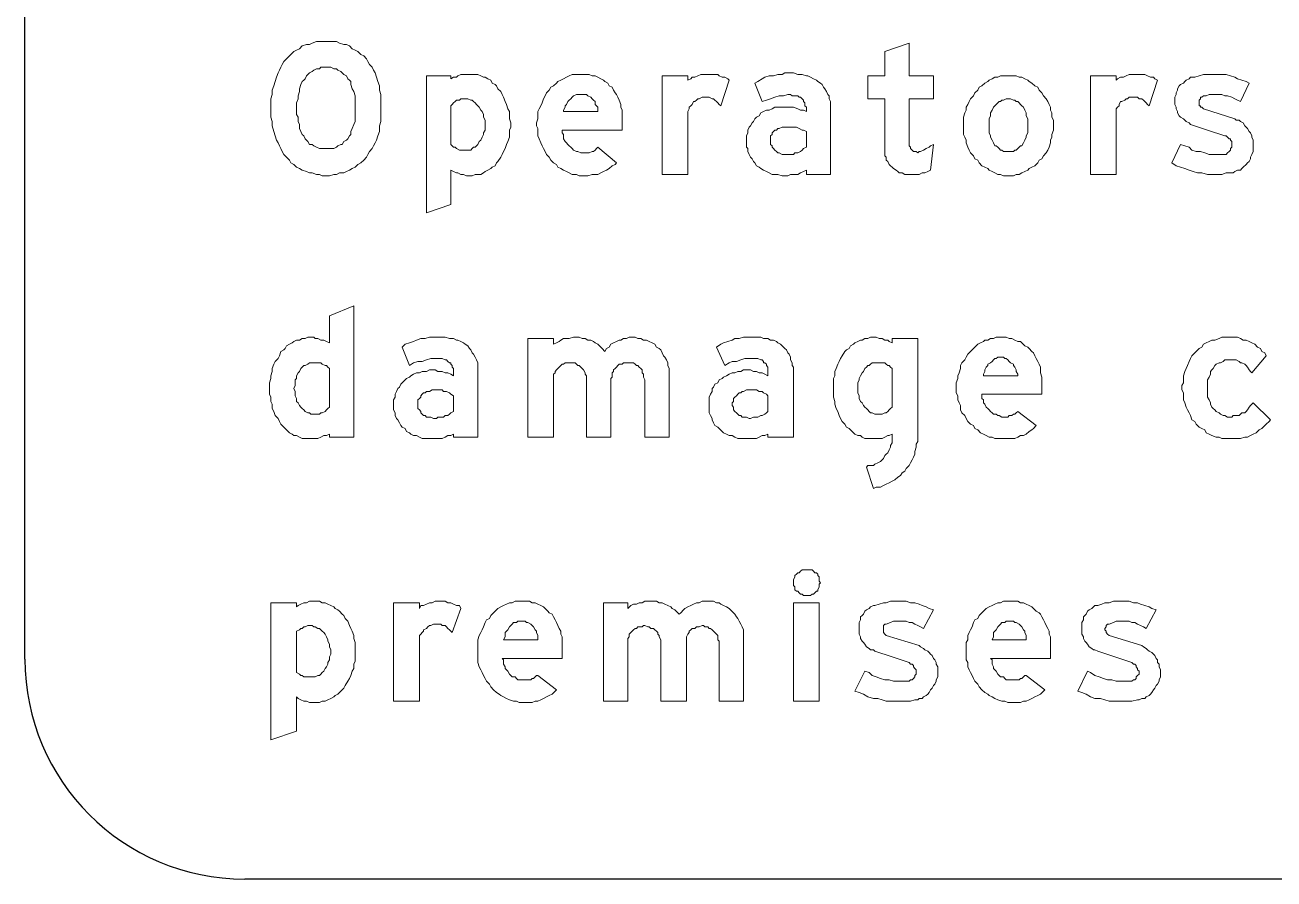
# Model space of a CAD drawing. Extents: x 150 to 1038, y -1303 to 251.
# Drawn here: x 149.65 to 178.06, y 176.37 to 195.8 of the extents above; entities that cross this region are included whole.
import ezdxf

# ---------------------------------------------------------------- set-up
doc = ezdxf.new("R2010")
doc.units = 0
doc.header["$LTSCALE"] = 12
doc.header["$MEASUREMENT"] = 0
doc.layers.add('L18', color=4, linetype='CONTINUOUS')
doc.layers.add('L35', color=3, linetype='CONTINUOUS')

msp = doc.modelspace()

# ---------------------------------------------------------------- linework, layer by layer
at = {"layer": 'L18', "lineweight": 0}
for points in [[(157.646, 193.185), (157.679, 193.282), (157.711, 193.38), (157.711, 193.51), (157.744, 193.607), (157.744, 193.705), (157.744, 193.802), (157.744, 193.899), (157.744, 194.029), (157.744, 194.127), (157.744, 194.224), (157.711, 194.322), (157.711, 194.419), (157.679, 194.517), (157.646, 194.614), (157.614, 194.712), (157.581, 194.777), (157.549, 194.842), (157.484, 194.907), (157.451, 194.972), (157.419, 195.037), (157.354, 195.102), (157.289, 195.134), (157.224, 195.199), (157.159, 195.231), (157.094, 195.264), (157.029, 195.329), (156.964, 195.361), (156.899, 195.361), (156.802, 195.394), (156.737, 195.426), (156.672, 195.426), (156.574, 195.426), (156.509, 195.426), (156.412, 195.426), (156.347, 195.426), (156.282, 195.426), (156.184, 195.394), (156.119, 195.361), (156.055, 195.361), (155.957, 195.329), (155.892, 195.264), (155.827, 195.231), (155.762, 195.199), (155.697, 195.134), (155.665, 195.102), (155.6, 195.037), (155.535, 194.972), (155.502, 194.907), (155.47, 194.842), (155.437, 194.777), (155.405, 194.712), (155.372, 194.614), (155.34, 194.517), (155.307, 194.419), (155.275, 194.322), (155.275, 194.224), (155.242, 194.127), (155.242, 194.029), (155.242, 193.899), (155.242, 193.802), (155.242, 193.705), (155.275, 193.607), (155.275, 193.51), (155.307, 193.38), (155.34, 193.282), (155.372, 193.185), (155.405, 193.12), (155.437, 193.055), (155.47, 192.99), (155.502, 192.925), (155.535, 192.86), (155.6, 192.795), (155.665, 192.73), (155.697, 192.665), (155.762, 192.632), (155.827, 192.567), (155.892, 192.535), (155.957, 192.503), (156.055, 192.47), (156.119, 192.438), (156.184, 192.438), (156.282, 192.405), (156.347, 192.405), (156.412, 192.373), (156.509, 192.373), (156.574, 192.373), (156.672, 192.405), (156.737, 192.405), (156.802, 192.438), (156.899, 192.438), (156.964, 192.47), (157.029, 192.503), (157.094, 192.535), (157.159, 192.567), (157.224, 192.632), (157.289, 192.665), (157.354, 192.73), (157.419, 192.795), (157.451, 192.86), (157.484, 192.925), (157.549, 192.99), (157.581, 193.055), (157.614, 193.12), (157.646, 193.185), (157.646, 193.185)], [(169.764, 193.12), (169.764, 194.127), (170.317, 194.127), (170.317, 194.647), (169.764, 194.647), (169.764, 195.394), (169.212, 195.199), (169.212, 194.647), (168.822, 194.647), (168.822, 194.127), (169.212, 194.127), (169.212, 192.957), (169.212, 192.892), (169.212, 192.827), (169.244, 192.795), (169.244, 192.73), (169.277, 192.697), (169.309, 192.632), (169.342, 192.6), (169.374, 192.567), (169.407, 192.535), (169.472, 192.503), (169.504, 192.47), (169.537, 192.438), (169.602, 192.438), (169.667, 192.405), (169.732, 192.405), (169.797, 192.405), (169.862, 192.405), (169.927, 192.405), (169.992, 192.405), (170.057, 192.438), (170.122, 192.438), (170.187, 192.47), (170.252, 192.503)], [(157.062, 193.38), (157.094, 193.445), (157.127, 193.542), (157.159, 193.607), (157.159, 193.705), (157.159, 193.77), (157.159, 193.867), (157.159, 193.964), (157.159, 194.029), (157.159, 194.127), (157.159, 194.192), (157.127, 194.289), (157.094, 194.354), (157.062, 194.452), (157.062, 194.517), (157.029, 194.549), (156.997, 194.582), (156.964, 194.647), (156.899, 194.679), (156.867, 194.712), (156.834, 194.744), (156.769, 194.777), (156.737, 194.809), (156.672, 194.809), (156.607, 194.842), (156.542, 194.842), (156.509, 194.842), (156.444, 194.842), (156.379, 194.842), (156.347, 194.809), (156.282, 194.809), (156.217, 194.777), (156.184, 194.744), (156.119, 194.712), (156.087, 194.679), (156.055, 194.647), (156.022, 194.582), (155.99, 194.549), (155.957, 194.517), (155.925, 194.452), (155.892, 194.354), (155.892, 194.289), (155.86, 194.192), (155.86, 194.127), (155.827, 194.029), (155.827, 193.964), (155.827, 193.867), (155.827, 193.77), (155.86, 193.705), (155.86, 193.607), (155.892, 193.542), (155.892, 193.445), (155.925, 193.38), (155.957, 193.315), (155.99, 193.282), (156.022, 193.217), (156.055, 193.185), (156.087, 193.152), (156.119, 193.087), (156.184, 193.087), (156.217, 193.055), (156.282, 193.022), (156.347, 192.99), (156.379, 192.99), (156.444, 192.99), (156.509, 192.99), (156.542, 192.99), (156.607, 192.99), (156.672, 192.99), (156.737, 193.022), (156.769, 193.055), (156.834, 193.087), (156.867, 193.087), (156.899, 193.152), (156.964, 193.185), (156.997, 193.217), (157.029, 193.282), (157.062, 193.315), (157.062, 193.38), (157.062, 193.38)], [(160.408, 194.354), (160.375, 194.419), (160.343, 194.452), (160.278, 194.484), (160.245, 194.549), (160.18, 194.582), (160.115, 194.614), (160.083, 194.614), (160.018, 194.647), (159.953, 194.679), (159.888, 194.679), (159.823, 194.679), (159.758, 194.679), (159.693, 194.679), (159.628, 194.679), (159.563, 194.679), (159.498, 194.647), (159.466, 194.614), (159.401, 194.614), (159.336, 194.582)], [(163.072, 194.257), (163.039, 194.322), (163.007, 194.387), (162.942, 194.419), (162.909, 194.484), (162.844, 194.517), (162.812, 194.549), (162.747, 194.582), (162.682, 194.614), (162.617, 194.647), (162.552, 194.647), (162.487, 194.679), (162.422, 194.679), (162.357, 194.679), (162.292, 194.679), (162.227, 194.679), (162.162, 194.679), (162.097, 194.679), (162.032, 194.647), (161.967, 194.614), (161.902, 194.582), (161.837, 194.549), (161.772, 194.517), (161.74, 194.484)], [(165.476, 193.964), (165.671, 194.549), (165.638, 194.582), (165.573, 194.614), (165.508, 194.614), (165.443, 194.647), (165.411, 194.679), (165.346, 194.679), (165.281, 194.679), (165.216, 194.679), (165.151, 194.679), (165.086, 194.679), (165.021, 194.679), (164.956, 194.647), (164.891, 194.614), (164.826, 194.614), (164.794, 194.582), (164.729, 194.549), (164.729, 194.647), (164.144, 194.647), (164.144, 192.405)], [(167.425, 192.405), (167.977, 192.405), (167.977, 193.932), (167.977, 193.997), (167.977, 194.062), (167.945, 194.127), (167.945, 194.192), (167.912, 194.224), (167.88, 194.289), (167.847, 194.354), (167.815, 194.387), (167.783, 194.452), (167.75, 194.484), (167.685, 194.517), (167.653, 194.549), (167.588, 194.582), (167.523, 194.614), (167.458, 194.647), (167.425, 194.647), (167.328, 194.679), (167.23, 194.679), (167.133, 194.712), (167.035, 194.712), (166.938, 194.712), (166.873, 194.679), (166.775, 194.679), (166.678, 194.647), (166.58, 194.647), (166.483, 194.614), (166.418, 194.582), (166.321, 194.517), (166.256, 194.484), (166.418, 194.062)], [(175.222, 193.964), (175.417, 194.549), (175.352, 194.582), (175.32, 194.614), (175.255, 194.614), (175.19, 194.647), (175.125, 194.679), (175.06, 194.679), (174.995, 194.679), (174.93, 194.679), (174.865, 194.679), (174.8, 194.679), (174.767, 194.679), (174.702, 194.647), (174.637, 194.614), (174.572, 194.614), (174.507, 194.582), (174.475, 194.549), (174.475, 194.647), (173.89, 194.647), (173.89, 192.405)], [(177.301, 194.062), (177.496, 194.484), (177.431, 194.517), (177.334, 194.549), (177.236, 194.582), (177.171, 194.614), (177.074, 194.647), (176.976, 194.679), (176.911, 194.679), (176.814, 194.679), (176.717, 194.679), (176.619, 194.679), (176.522, 194.679), (176.457, 194.679), (176.359, 194.647), (176.262, 194.614), (176.164, 194.614), (176.132, 194.582), (176.067, 194.549), (176.034, 194.517), (176.002, 194.484), (175.937, 194.452), (175.904, 194.419), (175.872, 194.354), (175.872, 194.322), (175.839, 194.257), (175.839, 194.224), (175.807, 194.159), (175.807, 194.094), (175.807, 194.062), (175.807, 193.997), (175.839, 193.932), (175.839, 193.899), (175.872, 193.834), (175.872, 193.802), (175.904, 193.737), (175.937, 193.705), (176.002, 193.672), (176.034, 193.64), (176.067, 193.607), (176.132, 193.575), (176.164, 193.542), (176.554, 193.412), (176.944, 193.282)], [(159.336, 192.503), (159.336, 191.723), (158.783, 191.528), (158.783, 194.647), (159.336, 194.647), (159.336, 194.582)], [(161.74, 194.484), (161.675, 194.419), (161.61, 194.387), (161.577, 194.322), (161.512, 194.257), (161.48, 194.192), (161.447, 194.127), (161.415, 194.029), (161.382, 193.964), (161.35, 193.899), (161.317, 193.834), (161.317, 193.737), (161.317, 193.672), (161.285, 193.575), (161.285, 193.51), (161.317, 193.445), (161.317, 193.347), (161.317, 193.282), (161.35, 193.217), (161.382, 193.12), (161.415, 193.055), (161.447, 192.99), (161.48, 192.925), (161.512, 192.86), (161.577, 192.795), (161.61, 192.73), (161.675, 192.665), (161.74, 192.632)], [(172.558, 192.567), (172.623, 192.6), (172.688, 192.665), (172.721, 192.73), (172.786, 192.762), (172.818, 192.827), (172.883, 192.892), (172.916, 192.957), (172.948, 193.022), (172.981, 193.12), (172.981, 193.185), (173.013, 193.25), (173.013, 193.315), (173.045, 193.412), (173.045, 193.477), (173.045, 193.542), (173.045, 193.64), (173.013, 193.705), (173.013, 193.802), (172.981, 193.867), (172.981, 193.932), (172.948, 193.997), (172.916, 194.062), (172.883, 194.127), (172.818, 194.192), (172.786, 194.257), (172.721, 194.322), (172.688, 194.387), (172.623, 194.419), (172.558, 194.484), (172.493, 194.517), (172.461, 194.549), (172.396, 194.582), (172.331, 194.614), (172.266, 194.614), (172.201, 194.647), (172.136, 194.647), (172.071, 194.647), (171.973, 194.647), (171.908, 194.647), (171.843, 194.647), (171.778, 194.614), (171.713, 194.614), (171.649, 194.582), (171.584, 194.549), (171.551, 194.517), (171.486, 194.484), (171.421, 194.419), (171.356, 194.387), (171.324, 194.322), (171.259, 194.257), (171.226, 194.192), (171.161, 194.127), (171.129, 194.062), (171.096, 193.997), (171.064, 193.932), (171.064, 193.867), (171.031, 193.802), (170.999, 193.705), (170.999, 193.64), (170.999, 193.542), (170.999, 193.477), (170.999, 193.412), (170.999, 193.315), (171.031, 193.25), (171.064, 193.185), (171.064, 193.12), (171.096, 193.022), (171.129, 192.957), (171.161, 192.892), (171.226, 192.827), (171.259, 192.762), (171.324, 192.73), (171.356, 192.665), (171.421, 192.6), (171.486, 192.567), (171.551, 192.535), (171.584, 192.503), (171.649, 192.47), (171.713, 192.438), (171.778, 192.405), (171.843, 192.405), (171.908, 192.373), (171.973, 192.373), (172.071, 192.373), (172.136, 192.373), (172.201, 192.405), (172.266, 192.405), (172.331, 192.438), (172.396, 192.47), (172.461, 192.503), (172.493, 192.535), (172.558, 192.567), (172.558, 192.567)], [(159.953, 193.964), (159.921, 193.997), (159.888, 194.029), (159.856, 194.062), (159.823, 194.094), (159.791, 194.094), (159.726, 194.127), (159.693, 194.127), (159.661, 194.127), (159.596, 194.127), (159.563, 194.127), (159.531, 194.094), (159.466, 194.094), (159.433, 194.062), (159.401, 194.029), (159.368, 193.997), (159.336, 193.964)], [(160.408, 192.697), (160.473, 192.795), (160.505, 192.86), (160.538, 192.925), (160.57, 192.99), (160.603, 193.087), (160.635, 193.152), (160.668, 193.25), (160.668, 193.315), (160.668, 193.412), (160.7, 193.477), (160.7, 193.575), (160.668, 193.672), (160.668, 193.737), (160.668, 193.834), (160.635, 193.899), (160.603, 193.997), (160.57, 194.062), (160.538, 194.159), (160.505, 194.224), (160.473, 194.289), (160.408, 194.354)], [(161.902, 193.834), (162.682, 193.834), (162.682, 193.867), (162.682, 193.932), (162.649, 193.964), (162.617, 193.997), (162.617, 194.062), (162.584, 194.094), (162.552, 194.127), (162.52, 194.159), (162.455, 194.192), (162.422, 194.224), (162.39, 194.224), (162.357, 194.224), (162.325, 194.224), (162.292, 194.224), (162.26, 194.224), (162.227, 194.224), (162.195, 194.224), (162.13, 194.192), (162.097, 194.159), (162.065, 194.127), (162.032, 194.094), (162, 194.062), (161.967, 193.997), (161.935, 193.964), (161.935, 193.932), (161.902, 193.867), (161.902, 193.834), (161.902, 193.834)], [(163.234, 193.737), (163.234, 193.802), (163.234, 193.867), (163.202, 193.932), (163.202, 193.997), (163.169, 194.094), (163.137, 194.159), (163.104, 194.224), (163.072, 194.257)], [(165.476, 193.964), (165.443, 193.997), (165.411, 194.029), (165.378, 194.062), (165.346, 194.094), (165.313, 194.127), (165.281, 194.127), (165.216, 194.159), (165.184, 194.159), (165.151, 194.159), (165.086, 194.159), (165.054, 194.159), (164.989, 194.127), (164.956, 194.127), (164.924, 194.094), (164.891, 194.062), (164.859, 194.062), (164.826, 193.997), (164.794, 193.964), (164.761, 193.932), (164.761, 193.899), (164.729, 193.834), (164.729, 193.802), (164.729, 193.77)], [(167.003, 194.224), (166.905, 194.192), (166.808, 194.192), (166.71, 194.159), (166.613, 194.127), (166.515, 194.094), (166.418, 194.062)], [(167.23, 194.192), (167.165, 194.192), (167.1, 194.192), (167.068, 194.224), (167.003, 194.224)], [(167.425, 193.932), (167.393, 193.964), (167.393, 193.997), (167.393, 194.029), (167.36, 194.062), (167.36, 194.094), (167.328, 194.127), (167.295, 194.159), (167.263, 194.159), (167.23, 194.192)], [(172.331, 193.055), (172.363, 193.12), (172.396, 193.185), (172.428, 193.25), (172.428, 193.282), (172.461, 193.347), (172.461, 193.412), (172.461, 193.477), (172.461, 193.542), (172.461, 193.607), (172.461, 193.672), (172.428, 193.737), (172.428, 193.802), (172.396, 193.867), (172.363, 193.932), (172.331, 193.964), (172.298, 193.997), (172.266, 194.029), (172.233, 194.062), (172.201, 194.062), (172.168, 194.094), (172.136, 194.094), (172.071, 194.127), (172.038, 194.127), (172.006, 194.127), (171.973, 194.127), (171.908, 194.094), (171.876, 194.094), (171.843, 194.062), (171.811, 194.062), (171.778, 194.029), (171.746, 193.997), (171.713, 193.964), (171.681, 193.932), (171.649, 193.867), (171.616, 193.802), (171.616, 193.737), (171.584, 193.672), (171.584, 193.607), (171.584, 193.542), (171.584, 193.477), (171.584, 193.412), (171.584, 193.347), (171.616, 193.282), (171.616, 193.25), (171.649, 193.185), (171.681, 193.12), (171.713, 193.055), (171.746, 193.055), (171.778, 193.022), (171.811, 192.99), (171.843, 192.957), (171.876, 192.957), (171.908, 192.925), (171.973, 192.925), (172.006, 192.925), (172.038, 192.925), (172.071, 192.925), (172.136, 192.925), (172.168, 192.957), (172.201, 192.957), (172.233, 192.99), (172.266, 193.022), (172.298, 193.055), (172.331, 193.055), (172.331, 193.055)], [(175.222, 193.964), (175.19, 193.997), (175.157, 194.029), (175.125, 194.062), (175.092, 194.094), (175.06, 194.127), (174.995, 194.127), (174.962, 194.159), (174.93, 194.159), (174.865, 194.159), (174.832, 194.159), (174.767, 194.159), (174.735, 194.127), (174.702, 194.127), (174.67, 194.094), (174.605, 194.062), (174.572, 194.062), (174.54, 193.997), (174.54, 193.964), (174.507, 193.932), (174.475, 193.899), (174.475, 193.834), (174.475, 193.802), (174.475, 193.77)], [(176.457, 194.192), (176.424, 194.159), (176.392, 194.159), (176.392, 194.127), (176.359, 194.094), (176.359, 194.062), (176.359, 194.029), (176.359, 193.997), (176.359, 193.964), (176.392, 193.964), (176.392, 193.932), (176.424, 193.932), (176.457, 193.899)], [(177.301, 194.062), (177.236, 194.094), (177.171, 194.127), (177.106, 194.159), (177.009, 194.192), (176.944, 194.192), (176.879, 194.224), (176.814, 194.224), (176.749, 194.224), (176.652, 194.224), (176.587, 194.224), (176.522, 194.192), (176.457, 194.192)], [(159.336, 193.087), (159.336, 193.964)], [(159.953, 193.087), (159.985, 193.152), (160.018, 193.185), (160.05, 193.25), (160.083, 193.315), (160.083, 193.347), (160.115, 193.412), (160.115, 193.477), (160.115, 193.542), (160.115, 193.607), (160.115, 193.64), (160.083, 193.705), (160.083, 193.77), (160.05, 193.834), (160.018, 193.867), (159.985, 193.932), (159.953, 193.964)], [(167.425, 193.932), (167.425, 193.834), (167.36, 193.867), (167.295, 193.867), (167.23, 193.899), (167.133, 193.932), (167.068, 193.932), (167.003, 193.932), (166.938, 193.932), (166.873, 193.932), (166.775, 193.932), (166.71, 193.932), (166.645, 193.899), (166.58, 193.867), (166.515, 193.867), (166.451, 193.834), (166.386, 193.802), (166.353, 193.737), (166.288, 193.705), (166.256, 193.672), (166.223, 193.607), (166.191, 193.575), (166.158, 193.51), (166.126, 193.477), (166.093, 193.412), (166.093, 193.347), (166.061, 193.282), (166.061, 193.217), (166.061, 193.152), (166.061, 193.087), (166.061, 193.022), (166.093, 192.99), (166.093, 192.925), (166.126, 192.86), (166.158, 192.795), (166.191, 192.762), (166.223, 192.697), (166.256, 192.665), (166.288, 192.6), (166.353, 192.567), (166.386, 192.535), (166.451, 192.503), (166.515, 192.47), (166.58, 192.438), (166.645, 192.405), (166.71, 192.405), (166.775, 192.405), (166.873, 192.373), (166.938, 192.373), (167.003, 192.373), (167.068, 192.405), (167.133, 192.405), (167.23, 192.405), (167.295, 192.438), (167.36, 192.47), (167.425, 192.503), (167.425, 192.405)], [(175.742, 192.665), (175.839, 192.6), (175.937, 192.567), (176.034, 192.535), (176.132, 192.503), (176.229, 192.47), (176.327, 192.438), (176.424, 192.438), (176.554, 192.405), (176.652, 192.405), (176.749, 192.405), (176.879, 192.405), (176.976, 192.438), (177.074, 192.438), (177.139, 192.438), (177.171, 192.47), (177.236, 192.503), (177.301, 192.503), (177.334, 192.535), (177.366, 192.567), (177.431, 192.632), (177.464, 192.665), (177.496, 192.697), (177.529, 192.762), (177.529, 192.795), (177.561, 192.86), (177.594, 192.925), (177.594, 192.957), (177.594, 193.022), (177.594, 193.087), (177.594, 193.12), (177.594, 193.185), (177.561, 193.25), (177.561, 193.282), (177.529, 193.347), (177.496, 193.38), (177.464, 193.445), (177.431, 193.477), (177.399, 193.51), (177.366, 193.575), (177.301, 193.607), (177.269, 193.64), (177.204, 193.64), (177.171, 193.672), (176.457, 193.899)], [(163.234, 193.737), (163.234, 193.412), (161.87, 193.412)], [(164.144, 192.405), (164.729, 192.405), (164.729, 193.77)], [(173.89, 192.405), (174.475, 192.405), (174.475, 193.77)], [(161.87, 193.412), (161.87, 193.347), (161.902, 193.315), (161.902, 193.25), (161.902, 193.217), (161.935, 193.152), (161.967, 193.12), (162, 193.087), (162.032, 193.055), (162.065, 193.022), (162.097, 192.99), (162.13, 192.957), (162.195, 192.925), (162.227, 192.925), (162.292, 192.892), (162.325, 192.892), (162.357, 192.892), (162.422, 192.892), (162.455, 192.892), (162.487, 192.892), (162.552, 192.925), (162.584, 192.925), (162.617, 192.957), (162.649, 192.99), (162.682, 193.022), (163.104, 192.665)], [(167.425, 193.022), (167.425, 193.38), (167.36, 193.412), (167.328, 193.412), (167.263, 193.445), (167.198, 193.477), (167.165, 193.477), (167.1, 193.477), (167.035, 193.477), (166.97, 193.477), (166.938, 193.477), (166.873, 193.477), (166.808, 193.445), (166.775, 193.445), (166.743, 193.412), (166.71, 193.412), (166.678, 193.38), (166.645, 193.347), (166.645, 193.315), (166.613, 193.282), (166.613, 193.25), (166.613, 193.185), (166.613, 193.152), (166.613, 193.12), (166.613, 193.087), (166.645, 193.055), (166.645, 193.022), (166.678, 192.99), (166.71, 192.957), (166.743, 192.925), (166.775, 192.892), (166.808, 192.892), (166.873, 192.86), (166.905, 192.86), (166.97, 192.86), (167.035, 192.86), (167.068, 192.86), (167.133, 192.86), (167.165, 192.892), (167.23, 192.892), (167.295, 192.925), (167.328, 192.957), (167.36, 192.99), (167.425, 193.022), (167.425, 193.022)], [(176.911, 192.86), (176.944, 192.86), (176.976, 192.86), (177.009, 192.892), (177.041, 192.925), (177.074, 192.957), (177.074, 192.99), (177.106, 193.022), (177.106, 193.055), (177.106, 193.087), (177.106, 193.12), (177.106, 193.152), (177.074, 193.185), (177.074, 193.217), (177.041, 193.217), (177.009, 193.25), (176.976, 193.282), (176.944, 193.282)], [(159.336, 193.087), (159.368, 193.055), (159.401, 193.022), (159.433, 193.022), (159.466, 192.99), (159.531, 192.957), (159.563, 192.957), (159.596, 192.957), (159.661, 192.957), (159.693, 192.957), (159.726, 192.957), (159.791, 192.957), (159.823, 192.99), (159.856, 193.022), (159.888, 193.022), (159.921, 193.055), (159.953, 193.087)], [(169.764, 193.12), (169.764, 193.087), (169.764, 193.055), (169.797, 193.022), (169.797, 192.99), (169.829, 192.957), (169.862, 192.925), (169.894, 192.925), (169.927, 192.925), (169.959, 192.892), (169.992, 192.925), (170.024, 192.925)], [(170.024, 192.925), (170.089, 192.957), (170.154, 192.99), (170.219, 193.022), (170.252, 193.055), (170.317, 193.087)], [(170.252, 192.503), (170.317, 193.087)], [(175.937, 193.087), (175.742, 192.665)], [(175.937, 193.087), (176.034, 193.055), (176.132, 193.022), (176.197, 192.957), (176.294, 192.925), (176.392, 192.925), (176.489, 192.892), (176.587, 192.86), (176.684, 192.86), (176.814, 192.86), (176.911, 192.86)], [(159.336, 192.503), (159.401, 192.47), (159.466, 192.438), (159.498, 192.438), (159.563, 192.405), (159.628, 192.405), (159.693, 192.373), (159.758, 192.373), (159.823, 192.373), (159.888, 192.405), (159.953, 192.405), (160.018, 192.405), (160.083, 192.438), (160.115, 192.47), (160.18, 192.503), (160.245, 192.535), (160.278, 192.567), (160.343, 192.6), (160.375, 192.665), (160.408, 192.697)], [(161.74, 192.632), (161.772, 192.567), (161.837, 192.535), (161.902, 192.503), (161.967, 192.47), (162.032, 192.438), (162.097, 192.405), (162.195, 192.405), (162.26, 192.373), (162.325, 192.373), (162.39, 192.373), (162.455, 192.373), (162.552, 192.405), (162.617, 192.405), (162.682, 192.405), (162.747, 192.438), (162.812, 192.47), (162.877, 192.503), (162.942, 192.535), (163.007, 192.6), (163.072, 192.632), (163.104, 192.665)], [(156.574, 188.572), (156.509, 188.604), (156.444, 188.636), (156.379, 188.636), (156.314, 188.669), (156.249, 188.669), (156.217, 188.701), (156.152, 188.701), (156.087, 188.701), (156.022, 188.669), (155.957, 188.669), (155.892, 188.636), (155.827, 188.636), (155.762, 188.604), (155.73, 188.572), (155.665, 188.539), (155.6, 188.507), (155.567, 188.442), (155.535, 188.409), (155.47, 188.377), (155.437, 188.279), (155.405, 188.214), (155.34, 188.149), (155.307, 188.084), (155.275, 187.987), (155.275, 187.922), (155.242, 187.824), (155.242, 187.759), (155.21, 187.662), (155.21, 187.564), (155.21, 187.499), (155.21, 187.402), (155.242, 187.337), (155.242, 187.24), (155.275, 187.175), (155.275, 187.077), (155.307, 187.012), (155.34, 186.915), (155.405, 186.85), (155.437, 186.785), (155.47, 186.72), (155.535, 186.655), (155.567, 186.622), (155.6, 186.59), (155.665, 186.525), (155.73, 186.492), (155.762, 186.46), (155.827, 186.46), (155.892, 186.427), (155.957, 186.395), (156.022, 186.395), (156.087, 186.395), (156.152, 186.395), (156.217, 186.395), (156.249, 186.395), (156.314, 186.395), (156.379, 186.427), (156.444, 186.46), (156.509, 186.46), (156.574, 186.492), (156.574, 186.427), (157.127, 186.427), (157.127, 189.416), (156.574, 189.189), (156.574, 188.572), (156.574, 188.572)], [(159.401, 186.427), (159.953, 186.427), (159.953, 187.954), (159.953, 188.019), (159.953, 188.052), (159.953, 188.117), (159.921, 188.182), (159.888, 188.247), (159.856, 188.312), (159.823, 188.344), (159.791, 188.409), (159.758, 188.442), (159.726, 188.507), (159.661, 188.539), (159.628, 188.572), (159.563, 188.604), (159.498, 188.636), (159.466, 188.636), (159.401, 188.669), (159.303, 188.669), (159.206, 188.701), (159.108, 188.701), (159.011, 188.701), (158.946, 188.701), (158.848, 188.701), (158.751, 188.669), (158.654, 188.669), (158.556, 188.636), (158.491, 188.604), (158.394, 188.572), (158.296, 188.539), (158.231, 188.474), (158.394, 188.052)], [(163.754, 187.727), (163.754, 186.427), (164.306, 186.427), (164.306, 187.857), (164.306, 187.922), (164.306, 187.987), (164.274, 188.052), (164.274, 188.117), (164.241, 188.182), (164.209, 188.247), (164.176, 188.279), (164.144, 188.344), (164.111, 188.409), (164.079, 188.442), (164.014, 188.474), (163.981, 188.539), (163.916, 188.572), (163.852, 188.604), (163.787, 188.636), (163.722, 188.636), (163.657, 188.669), (163.592, 188.669), (163.527, 188.701), (163.462, 188.701), (163.397, 188.701), (163.332, 188.669), (163.267, 188.669), (163.202, 188.636), (163.169, 188.636), (163.104, 188.604), (163.039, 188.572), (162.974, 188.539), (162.942, 188.474), (162.877, 188.442), (162.844, 188.377), (162.779, 188.442), (162.747, 188.474), (162.682, 188.539), (162.617, 188.572), (162.584, 188.604), (162.52, 188.636), (162.455, 188.636), (162.39, 188.669), (162.325, 188.669), (162.26, 188.701), (162.195, 188.701), (162.13, 188.701), (162.032, 188.669), (161.967, 188.669), (161.902, 188.669), (161.837, 188.636), (161.805, 188.604), (161.74, 188.572), (161.675, 188.539), (161.675, 188.669), (161.09, 188.669), (161.09, 186.427)], [(166.548, 186.427), (167.133, 186.427), (167.133, 187.954), (167.133, 188.019), (167.1, 188.052), (167.1, 188.117), (167.068, 188.182), (167.068, 188.247), (167.035, 188.312), (167.003, 188.344), (166.97, 188.409), (166.938, 188.442), (166.873, 188.507), (166.84, 188.539), (166.775, 188.572), (166.743, 188.604), (166.678, 188.636), (166.613, 188.636), (166.548, 188.669), (166.451, 188.669), (166.386, 188.701), (166.288, 188.701), (166.191, 188.701), (166.093, 188.701), (165.996, 188.701), (165.898, 188.669), (165.801, 188.669), (165.736, 188.636), (165.638, 188.604), (165.541, 188.572), (165.476, 188.539), (165.378, 188.474), (165.573, 188.052)], [(169.959, 186.427), (169.959, 188.669), (169.374, 188.669), (169.374, 188.572), (169.309, 188.604), (169.277, 188.636), (169.212, 188.636), (169.147, 188.669), (169.082, 188.669), (169.017, 188.701), (168.952, 188.701), (168.887, 188.701), (168.822, 188.669), (168.757, 188.669), (168.692, 188.636), (168.66, 188.636), (168.595, 188.604), (168.53, 188.572), (168.497, 188.539), (168.432, 188.507), (168.4, 188.442), (168.335, 188.409), (168.302, 188.377), (168.237, 188.279), (168.205, 188.214), (168.172, 188.149), (168.14, 188.084), (168.107, 187.987), (168.075, 187.922), (168.075, 187.824), (168.042, 187.759), (168.042, 187.662), (168.042, 187.564), (168.042, 187.499), (168.042, 187.402), (168.042, 187.337), (168.075, 187.24), (168.075, 187.175), (168.107, 187.077), (168.14, 187.012), (168.172, 186.915), (168.205, 186.85), (168.237, 186.785), (168.302, 186.72), (168.335, 186.655), (168.4, 186.622), (168.432, 186.59), (168.497, 186.525), (168.53, 186.492), (168.595, 186.46), (168.66, 186.46), (168.692, 186.427), (168.757, 186.395), (168.822, 186.395), (168.887, 186.395), (168.952, 186.395), (169.017, 186.395), (169.082, 186.395), (169.147, 186.395), (169.212, 186.427), (169.277, 186.46), (169.309, 186.46), (169.374, 186.492), (169.374, 186.427)], [(172.623, 188.279), (172.591, 188.344), (172.558, 188.377), (172.493, 188.442), (172.461, 188.474), (172.396, 188.507), (172.331, 188.572), (172.298, 188.604), (172.233, 188.604), (172.168, 188.636), (172.103, 188.669), (172.038, 188.669), (171.973, 188.701), (171.908, 188.701), (171.843, 188.701), (171.746, 188.701), (171.681, 188.669), (171.616, 188.669), (171.551, 188.636), (171.486, 188.636), (171.454, 188.604), (171.389, 188.572), (171.324, 188.539), (171.259, 188.474)], [(177.561, 187.889), (177.886, 188.279), (177.854, 188.344), (177.789, 188.377), (177.756, 188.442), (177.691, 188.474), (177.626, 188.539), (177.561, 188.572), (177.496, 188.604), (177.431, 188.636), (177.366, 188.636), (177.301, 188.669), (177.236, 188.701), (177.171, 188.701), (177.074, 188.701), (177.009, 188.701), (176.944, 188.701), (176.879, 188.701), (176.814, 188.669), (176.717, 188.636), (176.652, 188.636), (176.587, 188.604), (176.522, 188.572), (176.457, 188.539), (176.424, 188.474), (176.359, 188.442), (176.294, 188.377), (176.262, 188.344), (176.197, 188.279), (176.164, 188.214), (176.132, 188.149), (176.099, 188.052), (176.067, 187.987), (176.034, 187.922), (176.002, 187.824), (176.002, 187.759), (176.002, 187.662), (175.969, 187.597), (175.969, 187.499), (176.002, 187.434), (176.002, 187.337), (176.002, 187.272), (176.034, 187.207), (176.067, 187.11), (176.099, 187.045), (176.132, 186.98), (176.164, 186.915), (176.197, 186.817), (176.262, 186.785), (176.294, 186.72), (176.359, 186.655), (176.424, 186.622), (176.489, 186.59), (176.522, 186.525), (176.587, 186.492), (176.652, 186.46), (176.749, 186.427), (176.814, 186.427), (176.879, 186.395), (176.944, 186.395), (177.009, 186.395), (177.106, 186.395), (177.171, 186.395), (177.236, 186.395), (177.301, 186.395), (177.399, 186.427), (177.464, 186.427), (177.529, 186.46), (177.594, 186.492), (177.659, 186.525), (177.724, 186.59), (177.789, 186.622), (177.821, 186.655), (177.886, 186.72), (177.951, 186.785), (177.984, 186.817)], [(171.259, 188.474), (171.226, 188.442), (171.161, 188.377), (171.096, 188.312), (171.064, 188.247), (171.031, 188.182), (170.966, 188.117), (170.934, 188.052), (170.934, 187.987), (170.901, 187.889), (170.869, 187.824), (170.869, 187.759), (170.836, 187.662), (170.836, 187.597), (170.836, 187.499), (170.836, 187.434), (170.869, 187.369), (170.869, 187.272), (170.901, 187.207), (170.934, 187.142), (170.934, 187.045), (170.966, 186.98), (171.031, 186.915), (171.064, 186.85), (171.096, 186.785), (171.161, 186.72), (171.226, 186.687), (171.259, 186.622)], [(156.574, 187.987), (156.542, 188.019), (156.509, 188.052), (156.477, 188.052), (156.412, 188.084), (156.379, 188.117), (156.347, 188.117), (156.282, 188.117), (156.249, 188.117), (156.217, 188.117), (156.152, 188.117), (156.119, 188.117), (156.087, 188.084), (156.022, 188.052), (155.99, 188.052), (155.957, 188.019), (155.925, 187.987), (155.892, 187.922), (155.86, 187.889), (155.827, 187.824), (155.827, 187.759), (155.795, 187.727), (155.795, 187.662), (155.795, 187.597), (155.762, 187.532), (155.795, 187.467), (155.795, 187.434), (155.795, 187.369), (155.827, 187.305), (155.827, 187.24), (155.86, 187.207), (155.892, 187.142), (155.925, 187.11), (155.957, 187.077), (155.99, 187.045), (156.022, 187.012), (156.087, 186.98), (156.119, 186.98), (156.152, 186.947), (156.217, 186.947), (156.249, 186.947), (156.282, 186.947), (156.347, 186.947), (156.379, 186.98), (156.412, 186.98), (156.477, 187.012), (156.509, 187.045), (156.542, 187.077), (156.574, 187.11), (156.574, 187.987), (156.574, 187.987)], [(158.978, 188.214), (158.881, 188.214), (158.783, 188.182), (158.686, 188.149), (158.589, 188.149), (158.491, 188.117), (158.394, 188.052)], [(159.206, 188.182), (159.141, 188.214), (159.108, 188.214), (159.043, 188.214), (158.978, 188.214)], [(159.401, 187.954), (159.401, 187.987), (159.368, 188.019), (159.368, 188.052), (159.336, 188.084), (159.336, 188.117), (159.303, 188.117), (159.271, 188.149), (159.238, 188.182), (159.206, 188.182)], [(162.032, 188.117), (162, 188.117), (161.935, 188.117), (161.902, 188.084), (161.87, 188.084), (161.837, 188.052), (161.805, 188.019), (161.772, 187.987), (161.74, 187.954), (161.707, 187.922), (161.707, 187.889), (161.675, 187.857), (161.675, 187.792), (161.675, 187.759)], [(162.422, 187.727), (162.422, 187.792), (162.422, 187.824), (162.39, 187.857), (162.39, 187.889), (162.357, 187.954), (162.325, 187.987), (162.292, 188.019), (162.26, 188.052), (162.227, 188.052), (162.195, 188.084), (162.162, 188.117), (162.13, 188.117), (162.065, 188.117), (162.032, 188.117)], [(163.364, 188.117), (163.299, 188.117), (163.267, 188.117), (163.234, 188.084), (163.169, 188.084), (163.137, 188.052), (163.104, 188.019), (163.072, 187.987), (163.039, 187.954), (163.039, 187.922), (163.007, 187.889), (163.007, 187.857), (163.007, 187.792), (162.974, 187.759)], [(163.754, 187.727), (163.722, 187.792), (163.722, 187.824), (163.722, 187.857), (163.689, 187.889), (163.689, 187.954), (163.657, 187.987), (163.624, 188.019), (163.592, 188.052), (163.559, 188.052), (163.527, 188.084), (163.494, 188.117), (163.429, 188.117), (163.397, 188.117), (163.364, 188.117)], [(166.126, 188.214), (166.028, 188.214), (165.931, 188.182), (165.833, 188.149), (165.736, 188.149), (165.671, 188.117), (165.573, 188.052)], [(166.386, 188.182), (166.321, 188.214), (166.256, 188.214), (166.191, 188.214), (166.126, 188.214)], [(166.548, 187.954), (166.548, 187.987), (166.548, 188.019), (166.515, 188.052), (166.515, 188.084), (166.483, 188.117), (166.451, 188.117), (166.451, 188.149), (166.418, 188.182), (166.386, 188.182)], [(169.374, 187.987), (169.342, 188.019), (169.309, 188.052), (169.277, 188.052), (169.244, 188.084), (169.212, 188.117), (169.147, 188.117), (169.114, 188.117), (169.05, 188.117), (169.017, 188.117), (168.985, 188.117), (168.92, 188.117), (168.887, 188.084), (168.855, 188.052), (168.822, 188.052), (168.79, 188.019), (168.757, 187.987), (168.725, 187.922), (168.692, 187.889), (168.66, 187.824), (168.627, 187.759), (168.627, 187.727), (168.595, 187.662), (168.595, 187.597), (168.595, 187.532), (168.595, 187.467), (168.595, 187.434), (168.627, 187.369), (168.627, 187.305), (168.66, 187.24), (168.692, 187.207), (168.725, 187.142), (168.757, 187.11), (168.79, 187.077), (168.822, 187.045), (168.855, 187.012), (168.887, 186.98), (168.92, 186.98), (168.985, 186.947), (169.017, 186.947), (169.05, 186.947), (169.114, 186.947), (169.147, 186.947), (169.212, 186.98), (169.244, 186.98), (169.277, 187.012), (169.309, 187.045), (169.342, 187.077), (169.374, 187.11), (169.374, 187.987), (169.374, 187.987)], [(171.454, 187.824), (172.233, 187.824), (172.233, 187.857), (172.201, 187.922), (172.201, 187.954), (172.168, 188.019), (172.136, 188.052), (172.136, 188.084), (172.071, 188.117), (172.038, 188.149), (172.006, 188.182), (171.973, 188.214), (171.941, 188.214), (171.908, 188.247), (171.876, 188.247), (171.811, 188.247), (171.778, 188.247), (171.746, 188.214), (171.713, 188.214), (171.681, 188.182), (171.649, 188.149), (171.616, 188.117), (171.551, 188.084), (171.551, 188.052), (171.519, 188.019), (171.486, 187.954), (171.486, 187.922), (171.454, 187.857), (171.454, 187.824), (171.454, 187.824)], [(172.786, 187.727), (172.786, 187.792), (172.753, 187.889), (172.753, 187.954), (172.753, 188.019), (172.721, 188.084), (172.688, 188.149), (172.656, 188.214), (172.623, 188.279)], [(177.041, 188.182), (177.009, 188.182), (176.944, 188.182), (176.911, 188.149), (176.847, 188.117), (176.814, 188.117), (176.749, 188.084), (176.717, 188.052), (176.684, 187.987), (176.652, 187.954), (176.619, 187.922)], [(177.561, 187.889), (177.529, 187.922), (177.496, 187.954), (177.464, 188.019), (177.431, 188.052), (177.399, 188.084), (177.334, 188.117), (177.301, 188.117), (177.269, 188.149), (177.204, 188.182), (177.139, 188.182), (177.106, 188.182), (177.041, 188.182)], [(159.401, 187.954), (159.401, 187.824), (159.336, 187.857), (159.271, 187.889), (159.206, 187.889), (159.141, 187.922), (159.043, 187.922), (158.978, 187.954), (158.913, 187.954), (158.848, 187.954), (158.783, 187.922), (158.686, 187.922), (158.621, 187.889), (158.556, 187.889), (158.491, 187.857), (158.426, 187.824), (158.394, 187.792), (158.329, 187.759), (158.296, 187.727), (158.231, 187.662), (158.199, 187.629), (158.166, 187.564), (158.134, 187.532), (158.101, 187.467), (158.069, 187.402), (158.069, 187.337), (158.036, 187.272), (158.036, 187.24), (158.036, 187.175), (158.036, 187.11), (158.036, 187.045), (158.069, 186.98), (158.069, 186.915), (158.101, 186.85), (158.134, 186.817), (158.166, 186.752), (158.199, 186.687), (158.231, 186.655), (158.296, 186.622), (158.329, 186.557), (158.394, 186.525), (158.426, 186.492), (158.491, 186.46), (158.556, 186.46), (158.621, 186.427), (158.686, 186.395), (158.783, 186.395), (158.848, 186.395), (158.913, 186.395), (158.978, 186.395), (159.043, 186.395), (159.141, 186.395), (159.206, 186.427), (159.271, 186.46), (159.336, 186.46), (159.401, 186.492), (159.401, 186.427)], [(166.548, 187.954), (166.548, 187.824), (166.483, 187.857), (166.418, 187.889), (166.353, 187.889), (166.288, 187.922), (166.223, 187.922), (166.158, 187.954), (166.061, 187.954), (165.996, 187.954), (165.931, 187.922), (165.866, 187.922), (165.801, 187.889), (165.736, 187.889), (165.671, 187.857), (165.606, 187.824), (165.541, 187.792), (165.508, 187.759), (165.443, 187.727), (165.411, 187.662), (165.346, 187.629), (165.313, 187.564), (165.281, 187.532), (165.281, 187.467), (165.248, 187.402), (165.216, 187.337), (165.216, 187.272), (165.216, 187.24), (165.216, 187.175), (165.216, 187.11), (165.216, 187.045), (165.216, 186.98), (165.248, 186.915), (165.281, 186.85), (165.281, 186.817), (165.313, 186.752), (165.346, 186.687), (165.411, 186.655), (165.443, 186.622), (165.508, 186.557), (165.541, 186.525), (165.606, 186.492), (165.671, 186.46), (165.736, 186.46), (165.801, 186.427), (165.866, 186.395), (165.931, 186.395), (165.996, 186.395), (166.061, 186.395), (166.158, 186.395), (166.223, 186.395), (166.288, 186.395), (166.353, 186.427), (166.418, 186.46), (166.483, 186.46), (166.548, 186.492), (166.548, 186.427)], [(176.619, 187.922), (176.619, 187.857), (176.587, 187.792), (176.554, 187.727), (176.554, 187.662), (176.554, 187.597), (176.554, 187.532), (176.554, 187.467), (176.554, 187.402), (176.554, 187.337), (176.587, 187.272), (176.619, 187.207), (176.619, 187.175)], [(161.09, 186.427), (161.675, 186.427), (161.675, 187.759)], [(162.422, 187.727), (162.422, 186.427), (162.974, 186.427), (162.974, 187.759)], [(172.786, 187.727), (172.786, 187.402), (171.421, 187.402)], [(159.401, 187.012), (159.401, 187.369), (159.336, 187.402), (159.303, 187.434), (159.238, 187.467), (159.173, 187.467), (159.141, 187.499), (159.076, 187.499), (159.011, 187.499), (158.946, 187.499), (158.913, 187.499), (158.848, 187.467), (158.783, 187.467), (158.751, 187.434), (158.718, 187.434), (158.686, 187.402), (158.654, 187.369), (158.654, 187.337), (158.621, 187.305), (158.589, 187.272), (158.589, 187.24), (158.589, 187.207), (158.589, 187.142), (158.589, 187.11), (158.589, 187.077), (158.621, 187.045), (158.654, 187.012), (158.654, 186.98), (158.686, 186.947), (158.718, 186.915), (158.751, 186.915), (158.783, 186.882), (158.848, 186.882), (158.881, 186.882), (158.946, 186.85), (159.011, 186.85), (159.043, 186.882), (159.108, 186.882), (159.173, 186.882), (159.206, 186.915), (159.271, 186.915), (159.303, 186.947), (159.336, 186.98), (159.401, 187.012), (159.401, 187.012)], [(166.548, 187.012), (166.548, 187.369), (166.515, 187.402), (166.451, 187.434), (166.418, 187.467), (166.353, 187.467), (166.288, 187.499), (166.223, 187.499), (166.191, 187.499), (166.126, 187.499), (166.061, 187.499), (165.996, 187.467), (165.963, 187.467), (165.931, 187.434), (165.898, 187.434), (165.866, 187.402), (165.833, 187.369), (165.801, 187.337), (165.768, 187.305), (165.768, 187.272), (165.768, 187.24), (165.736, 187.207), (165.736, 187.142), (165.768, 187.11), (165.768, 187.077), (165.768, 187.045), (165.801, 187.012), (165.833, 186.98), (165.866, 186.947), (165.898, 186.915), (165.931, 186.915), (165.963, 186.882), (165.996, 186.882), (166.061, 186.882), (166.126, 186.85), (166.158, 186.85), (166.223, 186.882), (166.256, 186.882), (166.321, 186.882), (166.386, 186.915), (166.418, 186.915), (166.483, 186.947), (166.515, 186.98), (166.548, 187.012), (166.548, 187.012)], [(171.421, 187.402), (171.421, 187.369), (171.421, 187.305), (171.454, 187.272), (171.454, 187.207), (171.486, 187.175), (171.519, 187.11), (171.551, 187.077), (171.584, 187.045), (171.616, 187.012), (171.649, 186.98), (171.681, 186.947), (171.746, 186.947), (171.778, 186.915), (171.811, 186.915), (171.876, 186.882), (171.908, 186.882), (171.973, 186.882), (172.006, 186.882), (172.038, 186.915), (172.103, 186.915), (172.136, 186.947), (172.168, 186.947), (172.201, 186.98), (172.233, 187.012), (172.656, 186.687)], [(176.619, 187.175), (176.652, 187.11), (176.684, 187.077), (176.717, 187.045), (176.749, 187.012), (176.814, 186.98), (176.847, 186.947), (176.911, 186.915), (176.944, 186.915), (177.009, 186.882), (177.041, 186.882)], [(177.041, 186.882), (177.106, 186.882), (177.139, 186.915), (177.204, 186.915), (177.269, 186.915), (177.301, 186.947), (177.334, 186.98), (177.399, 186.98), (177.431, 187.012), (177.464, 187.045), (177.496, 187.11), (177.529, 187.142), (177.561, 187.175), (177.594, 187.207)], [(177.984, 186.817), (177.594, 187.207)], [(168.79, 185.745), (168.822, 185.778), (168.887, 185.778), (168.952, 185.778), (168.985, 185.81), (169.05, 185.843), (169.114, 185.875), (169.147, 185.908), (169.179, 185.94), (169.212, 186.005), (169.244, 186.037), (169.277, 186.07), (169.309, 186.135), (169.342, 186.2), (169.342, 186.232), (169.374, 186.297), (169.374, 186.362), (169.374, 186.427)], [(168.79, 185.745), (168.952, 185.258), (169.017, 185.29), (169.114, 185.29), (169.179, 185.323), (169.244, 185.355), (169.309, 185.388), (169.374, 185.42), (169.439, 185.453), (169.504, 185.518), (169.569, 185.55), (169.602, 185.615), (169.667, 185.648), (169.699, 185.713), (169.764, 185.778), (169.797, 185.843), (169.829, 185.908), (169.862, 185.973), (169.894, 186.037), (169.894, 186.102), (169.927, 186.2), (169.927, 186.265), (169.959, 186.33), (169.959, 186.427)], [(171.259, 186.622), (171.324, 186.59), (171.389, 186.525), (171.454, 186.492), (171.519, 186.46), (171.584, 186.427), (171.649, 186.427), (171.713, 186.395), (171.811, 186.395), (171.876, 186.395), (171.941, 186.395), (172.006, 186.395), (172.071, 186.395), (172.168, 186.395), (172.233, 186.427), (172.298, 186.46), (172.363, 186.46), (172.428, 186.492), (172.493, 186.557), (172.558, 186.59), (172.591, 186.622), (172.656, 186.687)], [(167.425, 182.821), (167.49, 182.821), (167.523, 182.821), (167.555, 182.854), (167.588, 182.854), (167.62, 182.886), (167.653, 182.919), (167.685, 182.919), (167.685, 182.951), (167.718, 183.016), (167.718, 183.049), (167.718, 183.081), (167.75, 183.114), (167.718, 183.146), (167.718, 183.179), (167.718, 183.244), (167.685, 183.276), (167.685, 183.309), (167.653, 183.341), (167.62, 183.341), (167.588, 183.374), (167.555, 183.406), (167.523, 183.406), (167.49, 183.406), (167.425, 183.406), (167.393, 183.406), (167.36, 183.406), (167.328, 183.406), (167.295, 183.374), (167.263, 183.341), (167.23, 183.341), (167.198, 183.309), (167.165, 183.276), (167.165, 183.244), (167.133, 183.179), (167.133, 183.146), (167.133, 183.114), (167.133, 183.081), (167.133, 183.049), (167.165, 183.016), (167.165, 182.951), (167.198, 182.919), (167.23, 182.919), (167.263, 182.886), (167.295, 182.854), (167.328, 182.854), (167.36, 182.821), (167.393, 182.821), (167.425, 182.821), (167.425, 182.821)], [(155.827, 180.515), (155.827, 179.735), (155.242, 179.54), (155.242, 182.659), (155.827, 182.659), (155.827, 182.561)], [(156.899, 182.366), (156.867, 182.399), (156.802, 182.464), (156.769, 182.496), (156.704, 182.529), (156.672, 182.561), (156.607, 182.594), (156.542, 182.626), (156.477, 182.659), (156.412, 182.659), (156.347, 182.691), (156.282, 182.691), (156.249, 182.691), (156.184, 182.691), (156.119, 182.691), (156.055, 182.659), (155.99, 182.659), (155.925, 182.626), (155.86, 182.594), (155.827, 182.561)], [(159.368, 181.977), (159.563, 182.529), (159.531, 182.594), (159.466, 182.594), (159.401, 182.626), (159.336, 182.659), (159.271, 182.659), (159.206, 182.691), (159.141, 182.691), (159.108, 182.691), (159.043, 182.691), (158.978, 182.691), (158.913, 182.659), (158.848, 182.659), (158.783, 182.626), (158.718, 182.594), (158.654, 182.594), (158.621, 182.529), (158.621, 182.659), (158.036, 182.659), (158.036, 180.417)], [(160.375, 182.496), (160.31, 182.431), (160.245, 182.366), (160.213, 182.301), (160.148, 182.269), (160.115, 182.204), (160.083, 182.106), (160.05, 182.042), (160.018, 181.977), (159.985, 181.912), (159.953, 181.814), (159.953, 181.749), (159.953, 181.684), (159.953, 181.587), (159.953, 181.522), (159.953, 181.424), (159.953, 181.359), (159.953, 181.294), (159.985, 181.197), (160.018, 181.132), (160.05, 181.067), (160.083, 181.002), (160.115, 180.937), (160.148, 180.872), (160.213, 180.807), (160.245, 180.742), (160.31, 180.677), (160.375, 180.612)], [(161.707, 182.269), (161.675, 182.334), (161.642, 182.399), (161.577, 182.431), (161.545, 182.464), (161.48, 182.529), (161.447, 182.561), (161.382, 182.594), (161.317, 182.626), (161.253, 182.659), (161.188, 182.659), (161.123, 182.691), (161.058, 182.691), (160.993, 182.691), (160.928, 182.691), (160.863, 182.691), (160.798, 182.691), (160.733, 182.659), (160.668, 182.659), (160.603, 182.626), (160.538, 182.594), (160.473, 182.561), (160.408, 182.529), (160.375, 182.496)], [(165.443, 181.749), (165.443, 180.417), (165.996, 180.417), (165.996, 181.847), (165.996, 181.912), (165.996, 181.977), (165.996, 182.042), (165.963, 182.106), (165.931, 182.171), (165.898, 182.236), (165.866, 182.301), (165.833, 182.334), (165.801, 182.399), (165.768, 182.431), (165.703, 182.496), (165.671, 182.529), (165.606, 182.561), (165.541, 182.594), (165.476, 182.626), (165.443, 182.659), (165.378, 182.659), (165.313, 182.691), (165.248, 182.691), (165.184, 182.691), (165.119, 182.691), (165.054, 182.691), (164.989, 182.659), (164.924, 182.659), (164.859, 182.626), (164.794, 182.594), (164.729, 182.561), (164.664, 182.529), (164.631, 182.496), (164.566, 182.431), (164.534, 182.399), (164.501, 182.431), (164.436, 182.496), (164.371, 182.529), (164.339, 182.561), (164.274, 182.594), (164.209, 182.626), (164.144, 182.659), (164.079, 182.659), (164.014, 182.691), (163.949, 182.691), (163.884, 182.691), (163.819, 182.691), (163.754, 182.691), (163.689, 182.659), (163.624, 182.659), (163.559, 182.626), (163.494, 182.626), (163.429, 182.594), (163.364, 182.529), (163.364, 182.659), (162.812, 182.659), (162.812, 180.417)], [(167.133, 180.417), (167.718, 180.417), (167.718, 182.659), (167.133, 182.659), (167.133, 180.417), (167.133, 180.417)], [(170.089, 182.074), (170.317, 182.496), (170.219, 182.529), (170.154, 182.561), (170.057, 182.594), (169.992, 182.626), (169.894, 182.659), (169.797, 182.659), (169.699, 182.691), (169.602, 182.691), (169.537, 182.691), (169.439, 182.691), (169.342, 182.691), (169.244, 182.659), (169.179, 182.659), (169.082, 182.626), (168.985, 182.594), (168.952, 182.594), (168.887, 182.561), (168.855, 182.529), (168.79, 182.496), (168.757, 182.464), (168.725, 182.399), (168.692, 182.366), (168.66, 182.334), (168.66, 182.269), (168.627, 182.204), (168.627, 182.171), (168.627, 182.106), (168.627, 182.042), (168.627, 182.009), (168.627, 181.944), (168.66, 181.879), (168.66, 181.847), (168.692, 181.782), (168.725, 181.749), (168.757, 181.717), (168.79, 181.652), (168.855, 181.619), (168.887, 181.587), (168.952, 181.587), (168.985, 181.554), (169.374, 181.424), (169.764, 181.294)], [(171.486, 182.496), (171.421, 182.431), (171.356, 182.366), (171.324, 182.301), (171.259, 182.269), (171.226, 182.204), (171.194, 182.106), (171.161, 182.042), (171.129, 181.977), (171.096, 181.912), (171.096, 181.814), (171.064, 181.749), (171.064, 181.684), (171.064, 181.587), (171.064, 181.522), (171.064, 181.424), (171.064, 181.359), (171.096, 181.294), (171.096, 181.197), (171.129, 181.132), (171.161, 181.067), (171.194, 181.002), (171.226, 180.937), (171.259, 180.872), (171.324, 180.807), (171.356, 180.742), (171.421, 180.677), (171.486, 180.612)], [(172.818, 182.269), (172.786, 182.334), (172.753, 182.399), (172.721, 182.431), (172.656, 182.464), (172.591, 182.529), (172.558, 182.561), (172.493, 182.594), (172.428, 182.626), (172.363, 182.659), (172.298, 182.659), (172.233, 182.691), (172.168, 182.691), (172.103, 182.691), (172.038, 182.691), (171.973, 182.691), (171.908, 182.691), (171.843, 182.659), (171.778, 182.659), (171.713, 182.626), (171.649, 182.594), (171.584, 182.561), (171.519, 182.529), (171.486, 182.496)], [(175.157, 182.074), (175.385, 182.496), (175.287, 182.529), (175.222, 182.561), (175.125, 182.594), (175.027, 182.626), (174.962, 182.659), (174.865, 182.659), (174.767, 182.691), (174.67, 182.691), (174.605, 182.691), (174.507, 182.691), (174.41, 182.691), (174.312, 182.659), (174.215, 182.659), (174.15, 182.626), (174.053, 182.594), (173.988, 182.594), (173.955, 182.561), (173.923, 182.529), (173.858, 182.496), (173.825, 182.464), (173.793, 182.399), (173.76, 182.366), (173.728, 182.334), (173.728, 182.269), (173.695, 182.204), (173.695, 182.171), (173.695, 182.106), (173.695, 182.042), (173.695, 182.009), (173.695, 181.944), (173.728, 181.879), (173.728, 181.847), (173.76, 181.782), (173.793, 181.749), (173.825, 181.717), (173.858, 181.652), (173.923, 181.619), (173.955, 181.587), (173.988, 181.587), (174.053, 181.554), (174.442, 181.424), (174.832, 181.294)], [(156.899, 180.71), (156.932, 180.775), (156.997, 180.872), (157.029, 180.937), (157.062, 181.002), (157.094, 181.099), (157.127, 181.164), (157.127, 181.262), (157.159, 181.327), (157.159, 181.424), (157.159, 181.489), (157.159, 181.587), (157.159, 181.652), (157.159, 181.749), (157.127, 181.847), (157.127, 181.912), (157.094, 182.009), (157.062, 182.074), (157.029, 182.139), (156.997, 182.236), (156.932, 182.301), (156.899, 182.366)], [(159.368, 181.977), (159.336, 182.009), (159.303, 182.042), (159.271, 182.074), (159.238, 182.106), (159.206, 182.139), (159.141, 182.139), (159.108, 182.171), (159.076, 182.171), (159.011, 182.171), (158.978, 182.171), (158.946, 182.171), (158.881, 182.139), (158.848, 182.139), (158.816, 182.106), (158.783, 182.074), (158.718, 182.042), (158.718, 182.009), (158.686, 181.977), (158.654, 181.944), (158.621, 181.912), (158.621, 181.847), (158.621, 181.814), (158.621, 181.749)], [(160.538, 181.814), (161.317, 181.814), (161.317, 181.879), (161.317, 181.912), (161.285, 181.977), (161.285, 182.009), (161.253, 182.042), (161.22, 182.106), (161.188, 182.139), (161.155, 182.171), (161.09, 182.204), (161.058, 182.204), (161.025, 182.236), (160.993, 182.236), (160.96, 182.236), (160.928, 182.236), (160.895, 182.236), (160.863, 182.236), (160.83, 182.204), (160.765, 182.204), (160.733, 182.171), (160.7, 182.139), (160.668, 182.106), (160.635, 182.042), (160.603, 182.009), (160.57, 181.977), (160.57, 181.912), (160.57, 181.879), (160.538, 181.814), (160.538, 181.814)], [(161.87, 181.749), (161.87, 181.814), (161.87, 181.879), (161.837, 181.944), (161.837, 182.009), (161.805, 182.074), (161.772, 182.139), (161.74, 182.204), (161.707, 182.269)], [(169.244, 182.171), (169.212, 182.171), (169.179, 182.139), (169.179, 182.106), (169.179, 182.074), (169.179, 182.042), (169.179, 182.009), (169.179, 181.977), (169.212, 181.944), (169.244, 181.912)], [(170.089, 182.074), (170.024, 182.106), (169.959, 182.139), (169.894, 182.171), (169.829, 182.204), (169.764, 182.204), (169.699, 182.236), (169.634, 182.236), (169.537, 182.236), (169.472, 182.236), (169.407, 182.236), (169.342, 182.204), (169.244, 182.171)], [(171.649, 181.814), (172.428, 181.814), (172.428, 181.879), (172.428, 181.912), (172.396, 181.977), (172.396, 182.009), (172.363, 182.042), (172.331, 182.106), (172.298, 182.139), (172.266, 182.171), (172.201, 182.204), (172.168, 182.204), (172.136, 182.236), (172.103, 182.236), (172.071, 182.236), (172.038, 182.236), (172.006, 182.236), (171.973, 182.236), (171.941, 182.204), (171.876, 182.204), (171.843, 182.171), (171.811, 182.139), (171.778, 182.106), (171.746, 182.042), (171.713, 182.009), (171.681, 181.977), (171.681, 181.912), (171.681, 181.879), (171.649, 181.814), (171.649, 181.814)], [(172.981, 181.749), (172.981, 181.814), (172.981, 181.879), (172.948, 181.944), (172.948, 182.009), (172.916, 182.074), (172.883, 182.139), (172.851, 182.204), (172.818, 182.269)], [(174.312, 182.171), (174.28, 182.171), (174.248, 182.139), (174.248, 182.106), (174.215, 182.074), (174.215, 182.042), (174.248, 182.009), (174.248, 181.977), (174.28, 181.944), (174.312, 181.912)], [(175.157, 182.074), (175.092, 182.106), (175.027, 182.139), (174.962, 182.171), (174.897, 182.204), (174.832, 182.204), (174.767, 182.236), (174.67, 182.236), (174.605, 182.236), (174.54, 182.236), (174.475, 182.236), (174.41, 182.204), (174.312, 182.171)], [(156.444, 181.977), (156.412, 182.009), (156.379, 182.042), (156.347, 182.074), (156.314, 182.074), (156.249, 182.106), (156.217, 182.106), (156.184, 182.139), (156.119, 182.139), (156.087, 182.139), (156.022, 182.106), (155.99, 182.106), (155.957, 182.074), (155.925, 182.074), (155.892, 182.042), (155.827, 182.009), (155.827, 181.977)], [(155.827, 181.099), (155.827, 181.977)], [(156.444, 181.099), (156.477, 181.164), (156.509, 181.197), (156.542, 181.262), (156.542, 181.294), (156.574, 181.359), (156.574, 181.424), (156.607, 181.489), (156.607, 181.554), (156.607, 181.587), (156.574, 181.652), (156.574, 181.717), (156.542, 181.782), (156.542, 181.814), (156.509, 181.879), (156.477, 181.944), (156.444, 181.977)], [(163.722, 182.139), (163.689, 182.106), (163.624, 182.106), (163.592, 182.106), (163.559, 182.074), (163.527, 182.074), (163.494, 182.042), (163.462, 182.009), (163.429, 181.977), (163.397, 181.944), (163.397, 181.879), (163.364, 181.847), (163.364, 181.814), (163.364, 181.749)], [(164.111, 181.749), (164.111, 181.782), (164.111, 181.814), (164.079, 181.879), (164.079, 181.912), (164.046, 181.944), (164.046, 181.977), (164.014, 182.009), (163.981, 182.042), (163.949, 182.074), (163.884, 182.074), (163.852, 182.106), (163.819, 182.106), (163.754, 182.139), (163.722, 182.139)], [(165.054, 182.139), (164.989, 182.106), (164.956, 182.106), (164.924, 182.106), (164.891, 182.074), (164.826, 182.074), (164.794, 182.042), (164.761, 182.009), (164.761, 181.977), (164.729, 181.944), (164.696, 181.879), (164.696, 181.847), (164.696, 181.814), (164.696, 181.749)], [(165.443, 181.749), (165.443, 181.782), (165.411, 181.814), (165.411, 181.879), (165.411, 181.912), (165.378, 181.944), (165.346, 181.977), (165.313, 182.009), (165.281, 182.042), (165.248, 182.074), (165.216, 182.074), (165.184, 182.106), (165.119, 182.106), (165.086, 182.139), (165.054, 182.139)], [(168.53, 180.645), (168.627, 180.612), (168.725, 180.58), (168.822, 180.515), (168.952, 180.482), (169.05, 180.482), (169.147, 180.45), (169.244, 180.417), (169.342, 180.417), (169.472, 180.417), (169.569, 180.417), (169.667, 180.417), (169.797, 180.417), (169.894, 180.45), (169.959, 180.45), (169.992, 180.482), (170.057, 180.482), (170.089, 180.515), (170.154, 180.547), (170.187, 180.58), (170.219, 180.612), (170.252, 180.677), (170.284, 180.71), (170.317, 180.775), (170.349, 180.807), (170.382, 180.872), (170.382, 180.904), (170.414, 180.969), (170.414, 181.034), (170.414, 181.067), (170.414, 181.132), (170.414, 181.197), (170.382, 181.262), (170.382, 181.294), (170.349, 181.359), (170.317, 181.392), (170.284, 181.457), (170.252, 181.489), (170.219, 181.522), (170.187, 181.554), (170.122, 181.587), (170.089, 181.619), (170.024, 181.652), (169.992, 181.684), (169.244, 181.912)], [(173.598, 180.645), (173.695, 180.612), (173.793, 180.58), (173.89, 180.515), (173.988, 180.482), (174.118, 180.482), (174.215, 180.45), (174.312, 180.417), (174.41, 180.417), (174.54, 180.417), (174.637, 180.417), (174.735, 180.417), (174.832, 180.417), (174.962, 180.45), (174.995, 180.45), (175.06, 180.482), (175.125, 180.482), (175.157, 180.515), (175.222, 180.547), (175.255, 180.58), (175.287, 180.612), (175.32, 180.677), (175.352, 180.71), (175.385, 180.775), (175.417, 180.807), (175.45, 180.872), (175.45, 180.904), (175.482, 180.969), (175.482, 181.034), (175.482, 181.067), (175.482, 181.132), (175.45, 181.197), (175.45, 181.262), (175.417, 181.294), (175.417, 181.359), (175.385, 181.392), (175.352, 181.457), (175.32, 181.489), (175.287, 181.522), (175.222, 181.554), (175.19, 181.587), (175.157, 181.619), (175.092, 181.652), (175.06, 181.684), (174.312, 181.912)], [(158.036, 180.417), (158.621, 180.417), (158.621, 181.749)], [(161.87, 181.749), (161.87, 181.392), (160.505, 181.392)], [(162.812, 180.417), (163.364, 180.417), (163.364, 181.749)], [(164.111, 181.749), (164.111, 180.417), (164.696, 180.417), (164.696, 181.749)], [(172.981, 181.749), (172.981, 181.392), (171.616, 181.392)], [(160.505, 181.392), (160.538, 181.359), (160.538, 181.294), (160.538, 181.262), (160.57, 181.197), (160.57, 181.164), (160.603, 181.132), (160.635, 181.099), (160.668, 181.034), (160.7, 181.002), (160.733, 180.969), (160.798, 180.969), (160.83, 180.937), (160.863, 180.904), (160.928, 180.904), (160.96, 180.904), (161.025, 180.904), (161.058, 180.904), (161.09, 180.904), (161.155, 180.904), (161.188, 180.937), (161.22, 180.937), (161.253, 180.969), (161.285, 181.002), (161.317, 181.002), (161.74, 180.677)], [(171.616, 181.392), (171.649, 181.359), (171.649, 181.294), (171.649, 181.262), (171.681, 181.197), (171.681, 181.164), (171.713, 181.132), (171.746, 181.099), (171.778, 181.034), (171.811, 181.002), (171.843, 180.969), (171.908, 180.969), (171.941, 180.937), (171.973, 180.904), (172.038, 180.904), (172.071, 180.904), (172.136, 180.904), (172.168, 180.904), (172.201, 180.904), (172.266, 180.904), (172.298, 180.937), (172.331, 180.937), (172.363, 180.969), (172.396, 181.002), (172.428, 181.002), (172.851, 180.677)], [(155.827, 181.099), (155.827, 181.067), (155.892, 181.034), (155.925, 181.002), (155.957, 181.002), (155.99, 180.969), (156.022, 180.969), (156.087, 180.969), (156.119, 180.969), (156.184, 180.969), (156.217, 180.969), (156.249, 180.969), (156.314, 181.002), (156.347, 181.002), (156.379, 181.034), (156.412, 181.067), (156.444, 181.099)], [(168.757, 181.099), (168.53, 180.645)], [(168.757, 181.099), (168.855, 181.067), (168.92, 181.002), (169.017, 180.969), (169.114, 180.937), (169.212, 180.904), (169.309, 180.904), (169.407, 180.872), (169.504, 180.872), (169.602, 180.872), (169.699, 180.872)], [(169.699, 180.872), (169.732, 180.872), (169.764, 180.872), (169.797, 180.904), (169.829, 180.904), (169.862, 180.937), (169.894, 180.969), (169.894, 181.002), (169.927, 181.034), (169.927, 181.099), (169.927, 181.132), (169.894, 181.164), (169.862, 181.197), (169.862, 181.229), (169.829, 181.262), (169.797, 181.262), (169.764, 181.294)], [(173.825, 181.099), (173.598, 180.645)], [(173.825, 181.099), (173.89, 181.067), (173.988, 181.002), (174.085, 180.969), (174.183, 180.937), (174.28, 180.904), (174.377, 180.904), (174.475, 180.872), (174.572, 180.872), (174.67, 180.872), (174.767, 180.872)], [(174.767, 180.872), (174.8, 180.872), (174.832, 180.872), (174.865, 180.904), (174.897, 180.904), (174.93, 180.937), (174.93, 180.969), (174.962, 181.002), (174.995, 181.034), (174.995, 181.099), (174.962, 181.132), (174.962, 181.164), (174.93, 181.197), (174.93, 181.229), (174.897, 181.262), (174.865, 181.262), (174.832, 181.294)], [(155.827, 180.515), (155.86, 180.482), (155.925, 180.45), (155.99, 180.417), (156.055, 180.417), (156.119, 180.385), (156.184, 180.385), (156.249, 180.385), (156.282, 180.385), (156.347, 180.385), (156.412, 180.417), (156.477, 180.417), (156.542, 180.45), (156.607, 180.482), (156.672, 180.515), (156.704, 180.547), (156.769, 180.58), (156.802, 180.612), (156.867, 180.677), (156.899, 180.71)], [(160.375, 180.612), (160.44, 180.58), (160.473, 180.547), (160.538, 180.515), (160.603, 180.482), (160.668, 180.45), (160.765, 180.417), (160.83, 180.417), (160.895, 180.385), (160.96, 180.385), (161.025, 180.385), (161.123, 180.385), (161.188, 180.385), (161.253, 180.417), (161.317, 180.417), (161.382, 180.45), (161.447, 180.482), (161.512, 180.515), (161.577, 180.547), (161.642, 180.58), (161.707, 180.645), (161.74, 180.677)], [(171.486, 180.612), (171.551, 180.58), (171.584, 180.547), (171.649, 180.515), (171.713, 180.482), (171.778, 180.45), (171.876, 180.417), (171.941, 180.417), (172.006, 180.385), (172.071, 180.385), (172.136, 180.385), (172.233, 180.385), (172.298, 180.385), (172.363, 180.417), (172.428, 180.417), (172.493, 180.45), (172.558, 180.482), (172.623, 180.515), (172.688, 180.547), (172.753, 180.58), (172.818, 180.645), (172.851, 180.677)]]:
    msp.add_lwpolyline(points, dxfattribs=at)
at = {"layer": 'L35'}
for p, q in [((149.648, 181.371), (149.648, 246.371)), ((224.648, 176.371), (154.648, 176.371))]:
    msp.add_line(p, q, dxfattribs=at)
msp.add_arc((154.648, 181.371), 5, 180, 270, dxfattribs=at)

doc.saveas('drawing.dxf')
